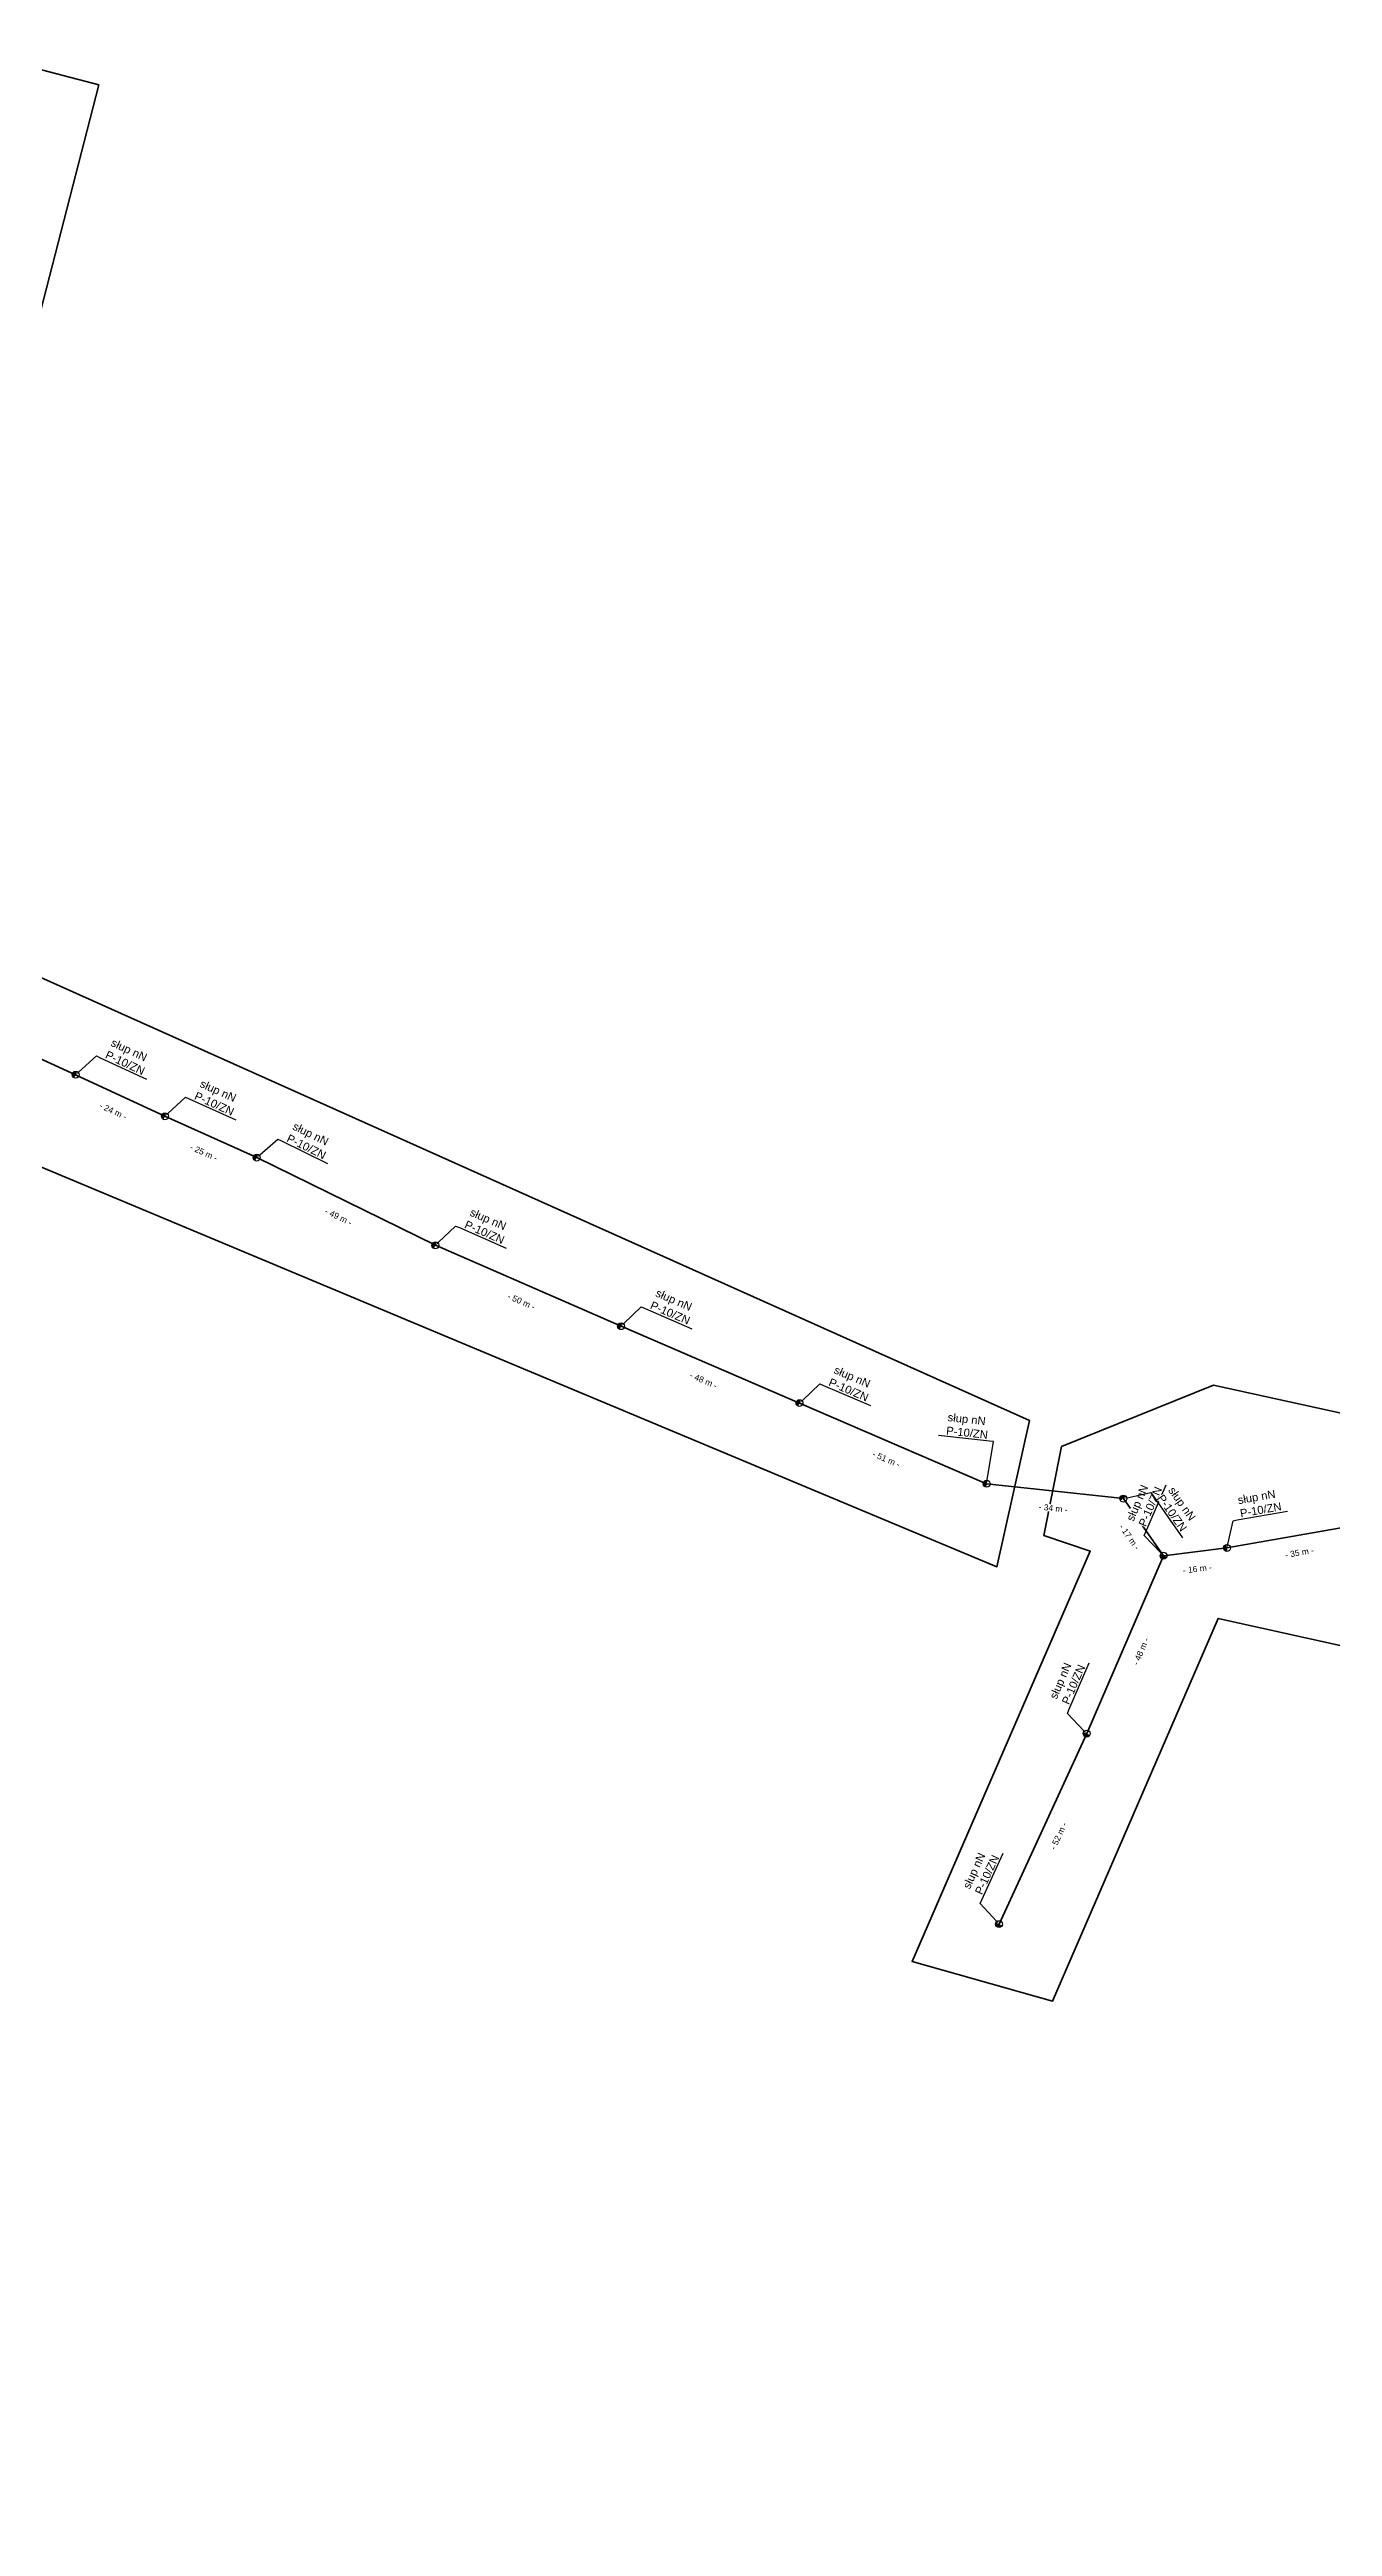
# Model space of a CAD drawing. Header units: metres. Extents: x 7531723 to 15066081, y 5784574 to 11569750.
# Drawn here: x 7534392 to 7534711, y 5784790 to 5785406 of the extents above; entities that cross this region are included whole.
import ezdxf
from ezdxf import colors
from ezdxf.entities.mleader import LeaderData, LeaderLine
from ezdxf.math import Vec2, Vec3

# ---------------------------------------------------------------- set-up
doc = ezdxf.new("R2010")
doc.units = ezdxf.units.M
doc.layers.add('!tele', color=30, linetype='Continuous', lineweight=40)
doc.layers.add('!trafo', color=6, linetype='Continuous', lineweight=50)
for name, color, linetype in [('!wymiary', 7, 'Continuous'), ('_MM opisy', 7, 'Continuous'), ('_MM slupy', 5, 'Continuous')]:
    doc.layers.add(name, color=color, linetype=linetype)
doc.layers.get('0').off()
doc.styles.get("Standard").update_dxf_attribs({"font": 'arial.ttf'})
doc.dimstyles.new('opis linie', dxfattribs={"dimtxt": 1.5, "dimasz": 0.18, "dimexe": 0.18, "dimexo": 0.0625, "dimgap": 2.5, "dimtad": 4, "dimdec": 0, "dimzin": 0, "dimdsep": 46, "dimtxsty": 'Standard', "dimcen": 0.09, "dimse1": 1, "dimse2": 1, "dimsd1": 1, "dimsd2": 1, "dimclrt": 256, "dimadec": 0, "dimazin": 0, "dimtfac": 1, "dimtdec": 0, "dimtofl": 0, "dimtmove": 0, "dimatfit": 3, "dimfxl": 1, "dimtfill": 1, "dimtolj": 1, "dimtzin": 0, "dimarcsym": 0})

# ---------------------------------------------------------------- blocks, each defined once
blk = doc.blocks.new('ZN')
at = {"layer": '_MM slupy', "transparency": 33554687}
h = blk.add_hatch(color=256, dxfattribs=at)
h.dxf.hatch_style = 1
h.paths.add_polyline_path([(0, -0.86), (0, 0.86, 1)])
at = {"layer": '_MM slupy'}
blk.add_circle((0, 0), 0.857, dxfattribs=at)
blk = doc.blocks.new('*D33')
at = {"layer": 'Defpoints', "color": 0}
for p in [(7534649.86, 5784987.01), (7534650.76, 5784986.59), (7534628.07, 5784939.64)]:
    blk.add_point(p, dxfattribs=at)
at = {"layer": '!wymiary', "insert": (7534642.84, 5784961.54), "char_height": 1.5, "attachment_point": 5, "rotation": 65.3023, "bg_fill": 3, "box_fill_scale": 1.1, "bg_fill_color": 9, "bg_fill_true_color": 13158600, "bg_fill_transparency": 0}
blk.add_mtext('\\A1;- 52 m -', dxfattribs=at)
blk = doc.blocks.new('*D34')
at = {"layer": 'Defpoints', "color": 0}
for p in [(7534668.95, 5785031.24), (7534669.87, 5785030.85), (7534649.86, 5784987.01)]:
    blk.add_point(p, dxfattribs=at)
at = {"layer": '!wymiary', "insert": (7534663.32, 5785007.44), "char_height": 1.5, "attachment_point": 5, "rotation": 66.65104, "bg_fill": 3, "box_fill_scale": 1.1, "bg_fill_color": 9, "bg_fill_true_color": 13158600, "bg_fill_transparency": 0}
blk.add_mtext('\\A1;- 48 m -', dxfattribs=at)
blk = doc.blocks.new('*D53')
at = {"layer": 'Defpoints', "color": 0}
for p in [(7534352.37, 5785171.93), (7534398.1, 5785149.89), (7534398.51, 5785150.8)]:
    blk.add_point(p, dxfattribs=at)
at = {"layer": '!wymiary', "insert": (7534373.67, 5785157.49), "char_height": 1.5, "attachment_point": 5, "rotation": 335.39281, "bg_fill": 3, "box_fill_scale": 1.1, "bg_fill_color": 9, "bg_fill_true_color": 13158600, "bg_fill_transparency": 0}
blk.add_mtext('\\A1;- 51 m -', dxfattribs=at)
blk = doc.blocks.new('*D54')
at = {"layer": 'Defpoints', "color": 0}
for p in [(7534398.51, 5785150.8), (7534420.29, 5785139.58), (7534420.71, 5785140.49)]:
    blk.add_point(p, dxfattribs=at)
at = {"layer": '!wymiary', "insert": (7534407.82, 5785141.79), "char_height": 1.5, "attachment_point": 5, "rotation": 335.0831, "bg_fill": 3, "box_fill_scale": 1.1, "bg_fill_color": 9, "bg_fill_true_color": 13158600, "bg_fill_transparency": 0}
blk.add_mtext('\\A1;- 24 m -', dxfattribs=at)
blk = doc.blocks.new('*D55')
at = {"layer": 'Defpoints', "color": 0}
for p in [(7534420.71, 5785140.49), (7534443.1, 5785129.31), (7534443.51, 5785130.22)]:
    blk.add_point(p, dxfattribs=at)
at = {"layer": '!wymiary', "insert": (7534430.36, 5785131.47), "char_height": 1.5, "attachment_point": 5, "rotation": 335.75439, "bg_fill": 3, "box_fill_scale": 1.1, "bg_fill_color": 9, "bg_fill_true_color": 13158600, "bg_fill_transparency": 0}
blk.add_mtext('\\A1;- 25 m -', dxfattribs=at)
blk = doc.blocks.new('*D56')
at = {"layer": 'Defpoints', "color": 0}
for p in [(7534443.51, 5785130.22), (7534487.49, 5785107.51), (7534487.93, 5785108.4)]:
    blk.add_point(p, dxfattribs=at)
at = {"layer": '!wymiary', "insert": (7534463.84, 5785115.48), "char_height": 1.5, "attachment_point": 5, "rotation": 333.83986, "bg_fill": 3, "box_fill_scale": 1.1, "bg_fill_color": 9, "bg_fill_true_color": 13158600, "bg_fill_transparency": 0}
blk.add_mtext('\\A1;- 49 m -', dxfattribs=at)
blk = doc.blocks.new('*D57')
at = {"layer": 'Defpoints', "color": 0}
for p in [(7534487.93, 5785108.4), (7534533.7, 5785087.38), (7534534.1, 5785088.3)]:
    blk.add_point(p, dxfattribs=at)
at = {"layer": '!wymiary', "insert": (7534509.31, 5785094.44), "char_height": 1.5, "attachment_point": 5, "rotation": 336.47394, "bg_fill": 3, "box_fill_scale": 1.1, "bg_fill_color": 9, "bg_fill_true_color": 13158600, "bg_fill_transparency": 0}
blk.add_mtext('\\A1;- 50 m -', dxfattribs=at)
blk = doc.blocks.new('*D58')
at = {"layer": 'Defpoints', "color": 0}
for p in [(7534534.1, 5785088.3), (7534578.05, 5785068.25), (7534578.45, 5785069.17)]:
    blk.add_point(p, dxfattribs=at)
at = {"layer": '!wymiary', "insert": (7534554.59, 5785074.82), "char_height": 1.5, "attachment_point": 5, "rotation": 336.66402, "bg_fill": 3, "box_fill_scale": 1.1, "bg_fill_color": 9, "bg_fill_true_color": 13158600, "bg_fill_transparency": 0}
blk.add_mtext('\\A1;- 48 m -', dxfattribs=at)
blk = doc.blocks.new('*D59')
at = {"layer": 'Defpoints', "color": 0}
for p in [(7534578.45, 5785069.17), (7534624.59, 5785048.21), (7534624.98, 5785049.13)]:
    blk.add_point(p, dxfattribs=at)
at = {"layer": '!wymiary', "insert": (7534600.03, 5785055.23), "char_height": 1.5, "attachment_point": 5, "rotation": 336.7043, "bg_fill": 3, "box_fill_scale": 1.1, "bg_fill_color": 9, "bg_fill_true_color": 13158600, "bg_fill_transparency": 0}
blk.add_mtext('\\A1;- 51 m -', dxfattribs=at)
blk = doc.blocks.new('*D60')
at = {"layer": 'Defpoints', "color": 0}
for p in [(7534624.98, 5785049.13), (7534658.85, 5785044.45), (7534658.96, 5785045.44)]:
    blk.add_point(p, dxfattribs=at)
at = {"layer": '!wymiary', "insert": (7534641.51, 5785043.05), "char_height": 1.5, "attachment_point": 5, "rotation": 353.80329, "bg_fill": 3, "box_fill_scale": 1.1, "bg_fill_color": 9, "bg_fill_true_color": 13158600, "bg_fill_transparency": 0}
blk.add_mtext('\\A1;- 34 m -', dxfattribs=at)
blk = doc.blocks.new('*D61')
at = {"layer": 'Defpoints', "color": 0}
for p in [(7534658.96, 5785045.44), (7534668.13, 5785030.67), (7534668.95, 5785031.24)]:
    blk.add_point(p, dxfattribs=at)
at = {"layer": '!wymiary', "insert": (7534660.48, 5785035.9), "char_height": 1.5, "attachment_point": 5, "rotation": 305.128, "bg_fill": 3, "box_fill_scale": 1.1, "bg_fill_color": 9, "bg_fill_true_color": 13158600, "bg_fill_transparency": 0}
blk.add_mtext('\\A1;- 17 m -', dxfattribs=at)
blk = doc.blocks.new('*D62')
at = {"layer": 'Defpoints', "color": 0}
for p in [(7534668.95, 5785031.24), (7534684.72, 5785033.16), (7534684.84, 5785032.17)]:
    blk.add_point(p, dxfattribs=at)
at = {"layer": '!wymiary', "insert": (7534677.35, 5785027.97), "char_height": 1.5, "attachment_point": 5, "rotation": 6.94431, "bg_fill": 3, "box_fill_scale": 1.1, "bg_fill_color": 9, "bg_fill_true_color": 13158600, "bg_fill_transparency": 0}
blk.add_mtext('\\A1;- 16 m -', dxfattribs=at)
blk = doc.blocks.new('*D63')
at = {"layer": 'Defpoints', "color": 0}
for p in [(7534719.25, 5785039.27), (7534719.43, 5785038.28), (7534684.72, 5785033.16)]:
    blk.add_point(p, dxfattribs=at)
at = {"layer": '!wymiary', "insert": (7534702.73, 5785032.01), "char_height": 1.5, "attachment_point": 5, "rotation": 10.02161, "bg_fill": 3, "box_fill_scale": 1.1, "bg_fill_color": 9, "bg_fill_true_color": 13158600, "bg_fill_transparency": 0}
blk.add_mtext('\\A1;- 35 m -', dxfattribs=at)
blk = doc.blocks.new('q')
at = {"layer": '_MM slupy'}
blk.add_blockref('ZN', (0, 0), dxfattribs=at)
at = {"layer": '_MM opisy'}
ml = blk.add_multileader_mtext('Standard', dxfattribs=at)
ml.set_content('\\pxql;słup nN\\PP-10/ZN', color=256)
ml.set_leader_properties()
ml.build(insert=Vec2(0, 0))
ml.multileader.update_dxf_attribs({"has_text_frame": 1, "text_left_attachment_type": 5, "text_right_attachment_type": 5, "dogleg_length": 1, "arrow_head_size": 1})
ctx = ml.context
ctx.base_point, ctx.char_height, ctx.arrow_head_size, ctx.landing_gap_size, ctx.plane_origin = Vec3(3.71, 6.41), 2, 1, 1, Vec3(1.72, -1.42)
ctx.left_attachment, ctx.right_attachment = 5, 5
notes = []
notes.append((ctx, [(0, (1, 1, 0), (2.71, 6.41), (1, 0), 1, [(0, [(0, 0), (2.71, 6.41)], 0, [])])]))
ctx.mtext.insert, ctx.mtext.flow_direction = Vec3(4.71, 12.21), 5
ctx.mtext.has_bg_fill, ctx.mtext.bg_color, ctx.mtext.bg_scale_factor, ctx.mtext.bg_transparency, ctx.mtext.use_window_bg_color = 1, -1023410175, 1, 0, 1
for ctx, leaders in notes:
    for number, flags, end, landing, length, lines in leaders:
        leader = LeaderData()
        leader.index, (leader.has_last_leader_line, leader.has_dogleg_vector, leader.attachment_direction) = number, flags
        leader.last_leader_point, leader.dogleg_vector, leader.dogleg_length = Vec3(end), Vec3(landing), length
        for number, points, colour, breaks in lines:
            line = LeaderLine()
            line.index, line.vertices, line.color, line.breaks = number, Vec3.list(points), colors.encode_raw_color(colour), breaks
            leader.lines.append(line)
        ctx.leaders.append(leader)

msp = doc.modelspace()

# ---------------------------------------------------------------- linework, layer by layer
at = {"layer": '!tele', "elevation": 140.78}
for points in [[(7534073.99, 5785246.16), (7534120.54, 5785233.4), (7534163.79, 5785233.78), (7534189.89, 5785234.01), (7534216.83, 5785233.11), (7534262.27, 5785213.49), (7534307.79, 5785192.51), (7534314.31, 5785182.63), (7534332.43, 5785181.24), (7534352.37, 5785171.93), (7534398.51, 5785150.8), (7534420.71, 5785140.49), (7534443.51, 5785130.22), (7534487.93, 5785108.4), (7534534.1, 5785088.3), (7534578.45, 5785069.17), (7534624.98, 5785049.13), (7534637.37, 5785047.79)], [(7534637.37, 5785047.79), (7534658.96, 5785045.44), (7534668.95, 5785031.24), (7534684.72, 5785033.16), (7534719.25, 5785039.27), (7534748.19, 5785033.65), (7534768.48, 5785029.72), (7534815.71, 5785009.45), (7534862.77, 5784992.73), (7534903.04, 5784989.46), (7534946.93, 5784985.66), (7534963.15, 5784984.38), (7534981.28, 5784983.19), (7534999.04, 5784981.8), (7535045.75, 5784989.46), (7535096.4, 5784980), (7535144.53, 5784959.39), (7535178.48, 5784927), (7535222.35, 5784906.42), (7535256.98, 5784876.63), (7535288.82, 5784857.48), (7535301.4, 5784850.39)]]:
    msp.add_lwpolyline(points, dxfattribs=at)
at = {"layer": '!tele'}
msp.add_lwpolyline([(7534628.07, 5784939.64), (7534649.86, 5784987.01), (7534668.95, 5785031.24)], dxfattribs=at)
at = {"layer": '!trafo'}
for points in [[(7534063.44, 5784843.77), (7534094.16, 5784789.89), (7534227.75, 5784859.2), (7534309.11, 5785044.02), (7534338.24, 5785149.48), (7534627.47, 5785028.46), (7534635.59, 5785064.87), (7534351.5, 5785192.14), (7534404.24, 5785396.9), (7534370.65, 5785405.69), (7534322.94, 5785205.43), (7534243.84, 5785250.63), (7534128.64, 5785253.14), (7533922.74, 5785319.06), (7533902.33, 5785266.32), (7534062.41, 5785231.48), (7534040.13, 5785189.74), (7534089.41, 5785176.55), (7534098.2, 5785220.18), (7534286.53, 5785174.36), (7534272.53, 5785084.36), (7534198.2, 5784923.65)], [(7534643.57, 5785058.42), (7534639.17, 5785036.26), (7534650.74, 5785032.36), (7534606.44, 5784930.31), (7534641.36, 5784920.5), (7534682.56, 5785015.65), (7534825.18, 5784984.06), (7534919.54, 5784964.84), (7535010.57, 5784962.28), (7535024.08, 5784960.1), (7535024.92, 5785003.32), (7534786.75, 5785050.48), (7534681.41, 5785073.62)]]:
    msp.add_lwpolyline(points, close=True, dxfattribs=at)

# ---------------------------------------------------------------- next in the draw order: block references
for p, rotation in [((7534398.51, 5785150.8, 140.78), 335.0830975739058), ((7534487.93, 5785108.4, 140.78), 336.4739437182924), ((7534534.1, 5785088.3, 140.78), 336.6640150289954), ((7534578.45, 5785069.17, 140.78), 336.704297081089), ((7534668.95, 5785031.24), 66.65103540554739), ((7534684.72, 5785033.16, 140.78), 10.0216100243428), ((7534649.86, 5784987.01), 66.65103540554739), ((7534628.07, 5784939.64), 65.30230198186698)]:
    msp.add_blockref('q', p, dxfattribs=dict(rotation=rotation))

# ---------------------------------------------------------------- next in the draw order: block references
for p, rotation in [((7534420.71, 5785140.49, 140.78), 335.7543902657133), ((7534658.96, 5785045.44, 140.78), 305.1279962825291)]:
    msp.add_blockref('q', p, dxfattribs=dict(rotation=rotation))

# ---------------------------------------------------------------- next in the draw order: dimensions: what is measured, and where the dimension line sits
at = {"layer": '!wymiary'}
for p1, p2, picture, middle in [((7534352.37, 5785171.93), (7534398.51, 5785150.8), '*D53', (7534373.67, 5785157.49)), ((7534628.07, 5784939.64), (7534649.86, 5784987.01), '*D33', (7534642.84, 5784961.54))]:
    dim = msp.add_aligned_dim(p1=p1, p2=p2, distance=-1, dimstyle='opis linie', override={"dimpost": '- <> m -'}, dxfattribs=at)
    dim.commit()
    dim.dimension.update_dxf_attribs({"geometry": picture, "text_midpoint": middle})

# ---------------------------------------------------------------- next in the draw order: block references
at = {"rotation": 333.8398555924072}
msp.add_blockref('q', (7534443.51, 5785130.22, 140.78), dxfattribs=at)

# ---------------------------------------------------------------- next in the draw order: dimensions: what is measured, and where the dimension line sits
at = {"layer": '!wymiary'}
for p1, p2, picture, middle in [((7534398.51, 5785150.8), (7534420.71, 5785140.49), '*D54', (7534407.82, 5785141.79)), ((7534649.86, 5784987.01), (7534668.95, 5785031.24), '*D34', (7534663.32, 5785007.44))]:
    dim = msp.add_aligned_dim(p1=p1, p2=p2, distance=-1, dimstyle='opis linie', override={"dimpost": '- <> m -'}, dxfattribs=at)
    dim.commit()
    dim.dimension.update_dxf_attribs({"geometry": picture, "text_midpoint": middle})

# ---------------------------------------------------------------- next in the draw order: dimensions: what is measured, and where the dimension line sits
dim = msp.add_aligned_dim(p1=(7534420.71, 5785140.49), p2=(7534443.51, 5785130.22), distance=-1, dimstyle='opis linie', override={"dimpost": '- <> m -'}, dxfattribs=at)
dim.commit()
dim.dimension.update_dxf_attribs({"geometry": '*D55', "text_midpoint": (7534430.36, 5785131.47)})

# ---------------------------------------------------------------- next in the draw order: dimensions: what is measured, and where the dimension line sits
dim = msp.add_aligned_dim(p1=(7534443.51, 5785130.22), p2=(7534487.93, 5785108.4), distance=-1, dimstyle='opis linie', override={"dimpost": '- <> m -'}, dxfattribs=at)
dim.commit()
dim.dimension.update_dxf_attribs({"geometry": '*D56', "text_midpoint": (7534463.84, 5785115.48)})

# ---------------------------------------------------------------- next in the draw order: dimensions: what is measured, and where the dimension line sits
dim = msp.add_aligned_dim(p1=(7534487.93, 5785108.4), p2=(7534534.1, 5785088.3), distance=-1, dimstyle='opis linie', override={"dimpost": '- <> m -'}, dxfattribs=at)
dim.commit()
dim.dimension.update_dxf_attribs({"geometry": '*D57', "text_midpoint": (7534509.31, 5785094.44)})

# ---------------------------------------------------------------- next in the draw order: dimensions: what is measured, and where the dimension line sits
dim = msp.add_aligned_dim(p1=(7534534.1, 5785088.3), p2=(7534578.45, 5785069.17), distance=-1, dimstyle='opis linie', override={"dimpost": '- <> m -'}, dxfattribs=at)
dim.commit()
dim.dimension.update_dxf_attribs({"geometry": '*D58', "text_midpoint": (7534554.59, 5785074.82)})

# ---------------------------------------------------------------- next in the draw order: dimensions: what is measured, and where the dimension line sits
dim = msp.add_aligned_dim(p1=(7534578.45, 5785069.17), p2=(7534624.98, 5785049.13), distance=-1, dimstyle='opis linie', override={"dimpost": '- <> m -'}, dxfattribs=at)
dim.commit()
dim.dimension.update_dxf_attribs({"geometry": '*D59', "text_midpoint": (7534600.03, 5785055.23)})

# ---------------------------------------------------------------- next in the draw order: dimensions: what is measured, and where the dimension line sits
dim = msp.add_aligned_dim(p1=(7534624.98, 5785049.13), p2=(7534658.96, 5785045.44), distance=-1, dimstyle='opis linie', override={"dimpost": '- <> m -'}, dxfattribs=at)
dim.commit()
dim.dimension.update_dxf_attribs({"geometry": '*D60', "text_midpoint": (7534641.51, 5785043.05)})

# ---------------------------------------------------------------- next in the draw order: block references
at = {"layer": '_MM slupy', "rotation": 353.8032913259344}
msp.add_blockref('ZN', (7534624.98, 5785049.13, 140.78), dxfattribs=at)

# ---------------------------------------------------------------- next in the draw order: dimensions: what is measured, and where the dimension line sits
at = {"layer": '!wymiary'}
dim = msp.add_aligned_dim(p1=(7534658.96, 5785045.44), p2=(7534668.95, 5785031.24), distance=-1, dimstyle='opis linie', override={"dimpost": '- <> m -'}, dxfattribs=at)
dim.commit()
dim.dimension.update_dxf_attribs({"geometry": '*D61', "text_midpoint": (7534660.48, 5785035.9)})

# ---------------------------------------------------------------- next in the draw order: dimensions: what is measured, and where the dimension line sits
dim = msp.add_aligned_dim(p1=(7534668.95, 5785031.24), p2=(7534684.72, 5785033.16), distance=-1, dimstyle='opis linie', override={"dimpost": '- <> m -'}, dxfattribs=at)
dim.commit()
dim.dimension.update_dxf_attribs({"geometry": '*D62', "text_midpoint": (7534677.35, 5785027.97)})

# ---------------------------------------------------------------- next in the draw order: leaders
at = {"layer": '_MM opisy'}
ml = msp.add_multileader_mtext('Standard', dxfattribs=at)
ml.set_content('\\pxql;słup nN\\PP-10/ZN', color=256)
ml.set_leader_properties()
ml.build(insert=Vec2(0, 0))
ml.multileader.update_dxf_attribs({"has_text_frame": 1, "text_left_attachment_type": 5, "text_right_attachment_type": 5, "dogleg_length": 1, "arrow_head_size": 1})
ctx = ml.context
ctx.base_point, ctx.char_height, ctx.arrow_head_size, ctx.landing_gap_size, ctx.plane_origin, ctx.plane_x_axis, ctx.plane_y_axis = Vec3(7534613.79, 5785061.04, 140.78), 2, 1, 1, Vec3(7534626.54, 5785047.54, 140.78), Vec3(0.994157, -0.107942), Vec3(0.107942, 0.994157)
ctx.left_attachment, ctx.right_attachment = 5, 5
notes = []
notes.append((ctx, [(0, (1, 1, 0), (7534626.67, 5785059.64, 140.78), (-0.994157, 0.107942), 1, [(0, [(7534624.98, 5785049.13, 140.78)], 0, [])])]))
ctx.mtext.insert, ctx.mtext.text_direction, ctx.mtext.flow_direction = Vec3(7534615.41, 5785066.7, 140.78), Vec3(0.994157, -0.107942), 5
ctx.mtext.has_bg_fill, ctx.mtext.bg_color, ctx.mtext.bg_scale_factor, ctx.mtext.bg_transparency, ctx.mtext.use_window_bg_color = 1, -1023410175, 1, 0, 1
for ctx, leaders in notes:
    for number, flags, end, landing, length, lines in leaders:
        leader = LeaderData()
        leader.index, (leader.has_last_leader_line, leader.has_dogleg_vector, leader.attachment_direction) = number, flags
        leader.last_leader_point, leader.dogleg_vector, leader.dogleg_length = Vec3(end), Vec3(landing), length
        for number, points, colour, breaks in lines:
            line = LeaderLine()
            line.index, line.vertices, line.color, line.breaks = number, Vec3.list(points), colors.encode_raw_color(colour), breaks
            leader.lines.append(line)
        ctx.leaders.append(leader)

# ---------------------------------------------------------------- next in the draw order: dimensions: what is measured, and where the dimension line sits
at = {"layer": '!wymiary'}
dim = msp.add_aligned_dim(p1=(7534684.72, 5785033.16), p2=(7534719.25, 5785039.27), distance=-1, dimstyle='opis linie', override={"dimpost": '- <> m -'}, dxfattribs=at)
dim.commit()
dim.dimension.update_dxf_attribs({"geometry": '*D63', "text_midpoint": (7534702.73, 5785032.01)})

doc.saveas('drawing.dxf')
